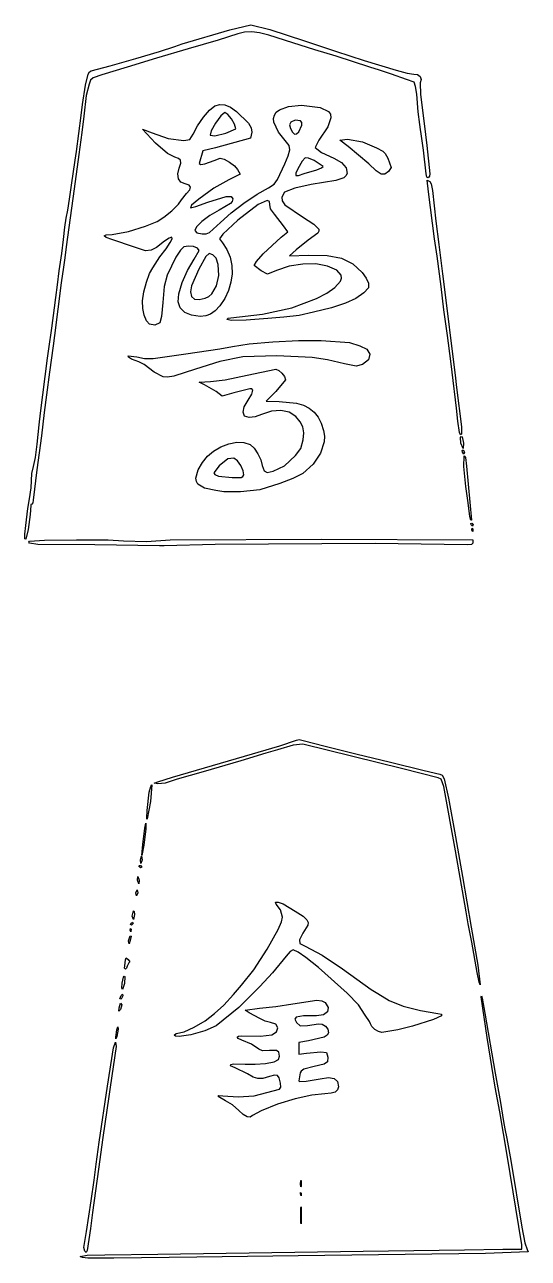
# Model space of a CAD drawing. Extents: x 42 to 612, y 45 to 848.
# Drawn here: x 52.7 to 143.5, y 490.5 to 713 of the extents above; entities that cross this region are included whole.
import ezdxf

# ---------------------------------------------------------------- set-up
doc = ezdxf.new("R2010")
doc.units = 0
doc.layers.get('0').update_dxf_attribs({"linetype": 'CONTINUOUS'})

msp = doc.modelspace()

# ---------------------------------------------------------------- linework, layer by layer
at = {"color": 7}
for points in [[(52.690337, 621.109375), (52.890293, 622.696875), (53.264168, 625.771228), (53.533627, 627.519674), (53.855632, 629.459718), (53.990571, 632.050319), (54.254982, 633.298756), (54.657694, 634.925546), (54.947984, 637.38125), (55.314654, 640.820833), (55.569694, 642.9375), (55.968844, 646.244792), (56.798985, 652.859375), (57.037854, 654.579167), (57.587417, 658.283333), (58.060228, 661.950551), (58.324985, 663.814276), (58.600726, 666.100183), (58.894501, 668.647092), (59.395439, 671.777083), (59.6948, 674.290625), (59.952096, 676.531098), (60.19882, 678.136973), (60.453159, 679.600667), (60.750807, 681.556758), (61.125005, 684.0703), (61.816372, 688.578125), (62.048903, 690.165625), (62.854972, 696.647917), (63.104199, 698.632292), (63.690868, 702.123127), (64.165501, 704.116468), (64.398447, 704.532015), (64.685532, 704.708437), (68.130208, 705.622014), (72.760417, 706.916187), (76.99375, 708.180636), (79.782292, 709.115946), (81.105208, 709.576644), (89.69375, 712.098922), (93.456826, 713.044109), (96.896409, 712.157474), (103.1875, 710.139317), (108.74375, 708.273579), (113.903125, 706.578531), (119.681649, 704.814673), (121.705734, 704.277336), (122.916143, 704.124293), (123.560895, 704.069137), (124.014881, 703.710403), (124.194773, 703.166716), (124.017249, 702.556703), (124.077516, 700.437173), (124.739696, 695.189846), (125.248046, 691.223958), (125.792886, 686.136902), (125.716854, 685.682589), (125.487112, 685.417603), (125.225887, 685.528382), (125.126422, 686.139032), (124.645423, 690.430208), (124.236313, 693.340625), (124.104506, 694.134375), (123.955942, 695.060417), (123.695103, 697.309375), (123.401156, 700.484375), (123.206932, 701.892167), (122.931312, 702.676062), (121.557719, 703.178918), (118.857437, 704.096086), (116.709907, 704.85), (114.930595, 705.355632), (108.876042, 707.352823), (105.039583, 708.523824), (101.070833, 709.766892), (96.705208, 711.137947), (95.075218, 711.567441), (93.65003, 711.746346), (92.363368, 711.677348), (91.148958, 711.363134), (87.577083, 710.276215), (82.153125, 708.685638), (76.464583, 706.979523), (71.172917, 705.377076), (66.608854, 704.019129), (65.023074, 703.476829), (64.558333, 703.01005), (64.318494, 702.323229), (63.808196, 700.251094), (63.344332, 696.515625), (62.971741, 693.605208), (62.433356, 689.636458), (61.639593, 683.41875), (60.167726, 672.967708), (59.916449, 670.983333), (59.683444, 669.263542), (59.270741, 666.485417), (58.074581, 656.960417), (57.815456, 655.108333), (57.153498, 650.345833), (56.616161, 646.244792), (56.217936, 643.069792), (55.956084, 640.953125), (55.709886, 638.836458), (54.911136, 632.751042), (54.239769, 627.260938), (54.157329, 626.747067), (53.959384, 626.533333), (53.80448, 626.463781), (53.825518, 626.296558), (53.708559, 624.67146), (53.315357, 621.978055), (52.908118, 620.188992), (52.734412, 620.253334), (52.690337, 621.109375)], [(75.210099, 659.029191), (74.647522, 659.637389), (74.231417, 660.601494), (73.991221, 661.823451), (73.956373, 663.205202), (74.184003, 664.82258), (74.640055, 666.577815), (75.218179, 668.130715), (75.812026, 669.141085), (76.2, 669.832062), (77.059896, 671.138845), (78.184375, 672.604565), (78.936853, 673.715868), (79.323606, 674.404484), (79.255214, 674.687272), (78.77195, 674.553364), (77.91409, 673.991889), (76.464583, 672.835287), (75.528069, 672.348335), (74.48691, 672.225058), (72.485361, 672.918411), (68.423263, 674.299835), (67.363052, 674.647487), (67.020269, 674.923055), (67.393917, 675.111572), (68.483001, 675.198069), (71.414587, 675.74467), (74.480208, 676.660466), (76.596875, 677.54536), (77.810596, 678.284415), (79.25113, 679.453138), (80.456522, 680.640225), (80.96482, 681.434375), (81.874953, 682.579971), (82.455506, 683.253203), (82.610469, 683.751216), (82.336149, 684.100217), (81.628853, 684.326416), (80.878787, 684.647699), (80.447372, 685.251089), (80.345941, 686.105581), (80.585826, 687.180173), (80.834525, 688.048515), (80.80662, 688.59915), (80.461841, 688.927002), (79.759918, 689.126993), (78.465002, 689.782605), (76.299878, 691.692678), (73.92379, 694.195316), (75.716278, 693.524116), (78.588633, 692.505327), (81.381801, 692.15), (82.473941, 692.307964), (83.063178, 693.303324), (83.87078, 694.816348), (84.943588, 696.362149), (86.055724, 697.647992), (86.981308, 698.381144), (87.905368, 698.666293), (88.822062, 698.606058), (89.803742, 698.181983), (90.922758, 697.375608), (93.058448, 695.285345), (93.521597, 694.451607), (93.6625, 693.648775), (93.446677, 692.577011), (87.102389, 690.842953), (84.844483, 690.264196), (84.1375, 687.999555), (84.450732, 687.84487), (85.202621, 687.92033), (86.895525, 688.540626), (87.957549, 688.975), (88.698301, 688.764809), (89.631083, 688.241073), (90.513617, 687.564049), (91.103627, 686.893994), (91.587463, 686.076709), (89.516127, 685.057492), (86.808693, 683.57267), (84.083671, 681.566667), (82.781376, 680.458498), (82.576596, 680.015176), (83.535685, 680.215308), (85.725, 681.0375), (89.06487, 682.059871), (89.928456, 682.02929), (90.218866, 681.632812), (90.14087, 681.160318), (89.809959, 680.749619), (87.750229, 679.582863), (86.065441, 678.607336), (84.641717, 677.550207), (83.681108, 676.583019), (83.385663, 675.877313), (83.733541, 675.509827), (84.695787, 675.334113), (85.432496, 675.313673), (86.025587, 675.519019), (88.003078, 677.35319), (89.909127, 679.074013), (92.231311, 680.867947), (94.600984, 682.468298), (96.649498, 683.608369), (97.72352, 684.274113), (98.307586, 685.133337), (99.620067, 687.962532), (100.248279, 689.406413), (100.496851, 690.451735), (100.374948, 691.23047), (99.891734, 691.87459), (98.462209, 693.638599), (97.632888, 695.450026), (97.576486, 696.132986), (97.728158, 696.737549), (98.081487, 697.259811), (98.630052, 697.69587), (100.287219, 698.293763), (102.648308, 698.5), (105.991925, 698.084096), (107.475267, 697.365726), (107.833495, 696.871412), (107.934993, 696.259567), (107.364507, 694.600945), (105.75721, 692.225189), (105.095752, 690.891483), (106.21649, 689.989993), (108.448173, 688.944972), (109.86009, 688.172749), (110.689963, 687.203059), (110.845618, 686.218666), (110.641808, 685.778068), (110.234878, 685.402331), (108.829381, 684.9136), (104.378125, 684.188878), (101.42524, 683.55354), (99.575437, 682.84372), (99.098716, 681.918182), (99.11156, 681.245567), (99.620669, 680.538513), (102.812752, 678.365843), (104.823735, 677.030101), (105.732345, 676.176374), (105.780557, 675.812214), (105.570615, 675.45146), (103.826895, 674.158333), (101.669969, 672.427993), (100.489507, 671.35911), (103.899533, 671.465357), (107.274848, 671.397206), (109.857891, 670.902195), (111.883286, 669.904318), (113.585659, 668.327568), (114.309921, 667.302161), (114.716475, 666.396181), (114.692847, 665.561609), (113.870788, 664.673653), (112.431825, 663.651486), (110.541284, 662.766125), (108.050027, 661.959997), (104.808917, 661.175531), (102.223731, 660.554424), (99.44459, 660.252307), (96.568612, 660.002297), (92.633107, 659.729853), (89.969942, 659.657992), (89.164583, 659.84138), (89.378317, 660.060111), (89.892188, 660.173093), (95.607386, 660.790364), (100.876475, 661.970817), (105.344236, 663.611529), (107.166612, 664.57232), (108.655448, 665.60958), (109.666025, 666.781318), (109.831016, 667.333682), (109.772057, 667.855083), (108.99103, 668.779115), (107.340434, 669.501656), (105.217971, 669.863403), (102.836458, 669.839778), (100.394363, 669.447879), (98.090149, 668.7048), (96.50268, 668.036642), (95.351066, 668.647573), (94.074321, 669.584582), (94.501209, 670.303109), (95.718755, 671.670596), (98.96208, 674.71203), (100.137899, 675.662603), (99.402522, 676.773832), (97.735483, 678.865969), (97.0267, 679.792327), (96.907128, 680.574479), (96.881549, 681.164581), (96.431722, 681.302083), (94.823902, 680.611029), (91.143735, 677.759348), (88.423591, 675.235198), (87.814891, 674.408129), (88.365222, 673.708499), (89.172178, 672.452014), (89.727982, 671.077935), (90.034129, 669.62086), (90.092115, 668.115384), (89.903433, 666.596105), (89.469578, 665.09762), (88.792046, 663.654525), (87.872332, 662.301418), (87.050183, 661.407913), (86.236504, 660.82114), (85.359925, 660.502885), (84.349077, 660.414933), (82.811388, 660.611758), (81.59558, 661.134252), (80.756755, 661.946617), (80.350011, 663.013057), (80.477674, 664.492298), (81.090931, 666.507511), (82.056878, 668.704226), (83.242613, 670.727976), (84.1375, 672.290563), (83.847758, 672.707346), (83.13536, 672.991583), (82.23555, 673.087764), (81.383571, 672.940382), (80.774737, 672.342292), (79.956423, 671.092413), (78.405498, 667.856421), (77.865856, 665.787455), (77.606991, 662.913542), (77.395933, 660.361324), (77.050151, 659.275521), (76.180833, 658.837514), (75.210099, 659.029191)], [(89.00442, 693.483548), (90.752083, 694.264849), (90.525216, 695.075977), (89.983407, 696.037493), (89.334849, 696.840743), (88.787735, 697.177075), (88.065188, 696.594509), (87.108403, 695.284554), (86.338677, 693.903791), (86.177308, 693.108802), (87.017058, 692.980466), (89.00442, 693.483548)], [(102.163692, 693.695016), (102.7134, 694.896444), (102.698832, 695.416652), (102.465177, 695.708619), (101.48954, 695.831034), (100.702668, 695.448206), (100.434826, 694.98241), (100.612239, 694.323727), (100.987779, 693.620847), (101.350718, 693.290204), (101.73228, 693.319145), (102.163692, 693.695016)], [(114.741261, 687.926215), (111.070316, 691.035117), (109.548962, 692.216146), (110.899398, 692.414583), (113.611172, 691.911238), (116.152083, 690.823652), (117.283555, 690.2143), (117.70893, 689.786192), (118.208519, 688.948853), (118.797917, 687.27428), (118.334896, 686.542683), (117.633046, 686.056542), (116.974592, 686.057928), (116.09788, 686.647574), (114.741261, 687.926215)], [(103.115999, 686.170546), (105.379996, 686.869102), (106.246374, 687.184923), (106.550942, 687.483634), (104.92972, 688.522565), (103.905228, 688.98724), (103.263865, 688.992814), (102.719511, 688.396816), (101.986043, 687.056771), (101.606421, 686.231227), (101.624686, 685.842475), (102.106119, 685.839314), (103.115999, 686.170546)], [(131.11217, 639.462859), (130.844615, 641.517217), (130.605334, 643.863542), (129.774926, 650.345833), (129.536587, 652.330208), (128.96088, 656.960417), (128.311143, 661.590625), (127.795547, 665.823958), (127.119142, 671.247917), (126.630872, 674.422917), (125.533838, 682.887268), (125.293549, 684.975492), (125.769309, 684.774917), (126.025883, 684.303808), (126.265139, 683.15371), (126.880355, 677.597917), (127.418018, 673.364583), (128.067372, 668.072917), (128.962023, 660.929167), (129.638343, 655.505208), (130.332448, 649.816667), (130.57991, 647.567708), (131.493085, 640.484072), (131.491439, 639.142489), (131.328478, 639.039888), (131.11217, 639.462859)], [(85.26276, 663.723606), (85.889401, 663.996283), (86.448553, 664.477715), (87.308881, 665.924198), (87.732727, 667.777763), (87.609071, 669.753119), (87.213496, 670.941263), (86.612434, 671.533164), (85.954871, 671.738251), (85.395149, 671.241688), (84.105353, 668.946219), (82.805199, 665.930048), (82.593605, 664.822587), (82.776, 663.98525), (83.30607, 663.503768), (84.1375, 663.46387), (85.26276, 663.723606)], [(77.656539, 649.483106), (76.048745, 650.364334), (74.231881, 651.723916), (73.305839, 652.209003), (71.989191, 652.707405), (71.438799, 653.076872), (71.332826, 653.317289), (72.892708, 653.103824), (74.297132, 652.824111), (75.89059, 652.800614), (81.75625, 653.653125), (87.901198, 654.579167), (90.20556, 654.953155), (93.204721, 655.449033), (97.474291, 655.847076), (102.101613, 656.082322), (106.174032, 656.089805), (111.257292, 655.682585), (113.17659, 655.127304), (114.427372, 654.48379), (114.941064, 653.566586), (114.688809, 652.585238), (113.641754, 651.749289), (112.510593, 651.448577), (110.394597, 651.875734), (107.326572, 652.561073), (104.531001, 652.996393), (98.162467, 653.303081), (92.054966, 653.139278), (87.869185, 652.275707), (83.476042, 650.87082), (79.586818, 649.604907), (78.457628, 649.420266), (77.656539, 649.483106)], [(88.635417, 628.725962), (87.180208, 628.992794), (85.13188, 629.390391), (83.939552, 630.117158), (83.654645, 630.615341), (83.572048, 631.209451), (83.998189, 632.703628), (84.761984, 634.05579), (85.667668, 635.172197), (86.75509, 636.093591), (88.064094, 636.860709), (89.534304, 637.436039), (90.938377, 637.699405), (92.227266, 637.646968), (93.351919, 637.274887), (94.077158, 636.643265), (94.775326, 635.634577), (95.30181, 634.501706), (95.511998, 633.497537), (95.916258, 632.519452), (96.457062, 632.249911), (97.525126, 632.481087), (99.537203, 633.44341), (101.543853, 635.285168), (102.515078, 636.597951), (102.938075, 638.141954), (103.047203, 639.423272), (102.88513, 640.469272), (102.41304, 641.400876), (101.592118, 642.339013), (100.370171, 643.131881), (98.871093, 643.458491), (97.189569, 643.313435), (95.420286, 642.691305), (94.270542, 642.283758), (93.213515, 642.193095), (92.354173, 642.395977), (92.126001, 643.114242), (92.276304, 644.064886), (93.01299, 645.300229), (93.675101, 646.397893), (93.818594, 647.071932), (93.671639, 647.326639), (93.27581, 647.365934), (90.406037, 646.623199), (88.3402, 646.044793), (87.231037, 646.841268), (85.129688, 648.05224), (84.1375, 648.563997), (86.188021, 648.688642), (88.855563, 648.973539), (92.809597, 649.795526), (97.98536, 650.875), (98.519729, 650.669872), (99.097051, 650.169032), (99.558724, 649.544298), (99.746149, 648.967486), (98.007593, 646.858334), (96.270802, 645.090653), (98.604911, 645.07954), (101.736543, 644.782193), (102.977449, 644.406489), (104.024471, 643.864481), (104.894647, 643.144955), (105.605018, 642.2367), (106.172625, 641.128501), (106.614508, 639.809146), (106.768913, 638.821183), (106.722348, 637.79366), (106.071265, 635.712179), (104.751169, 633.749185), (102.851971, 632.08916), (101.064535, 631.176146), (98.689583, 630.284781), (95.117708, 629.141887), (91.63249, 628.742029), (88.635417, 628.725909)], [(131.37801, 637.540582), (131.327729, 638.5424), (131.427346, 638.749654), (131.595109, 638.682127), (131.875828, 637.528828), (131.803934, 636.5875), (131.37801, 637.540582)], [(92.200722, 631.80431), (92.124967, 632.546267), (91.683818, 633.505749), (91.060039, 634.369798), (90.43639, 634.825454), (89.362981, 634.699989), (87.753198, 633.422544), (86.783333, 632.213144), (87.006032, 631.868216), (87.656479, 631.600164), (90.134715, 631.322821), (91.746734, 631.36612), (92.052318, 631.520435), (92.200722, 631.80431)], [(131.666819, 635.926042), (131.634543, 636.206335), (131.770803, 636.322917), (132.027083, 635.926042), (131.923099, 635.529167), (131.666819, 635.926042)], [(133.008732, 624.284375), (132.682335, 626.797917), (132.280184, 629.708333), (131.891849, 633.308863), (131.977381, 635.264583), (132.219756, 634.933854), (132.374246, 633.4125), (133.281386, 623.667552), (133.160402, 623.666619), (133.008732, 624.284375)], [(133.217708, 622.829167), (133.184529, 623.016029), (133.334384, 623.09375), (133.614583, 622.829167), (133.497907, 622.564583), (133.217708, 622.829167)], [(133.370889, 621.9258), (133.423904, 622.200467), (133.53074, 622.085661), (133.509864, 621.578534), (133.370899, 621.9258)], [(76.99375, 619.026072), (65.363233, 619.19866), (55.081218, 619.268292), (53.583741, 619.478613), (53.43334, 619.645159), (53.562766, 619.859298), (56.284529, 620.03157), (62.015517, 620.106062), (67.757145, 620.072167), (70.510829, 619.919279), (74.662218, 619.807724), (78.911529, 620.091655), (106.265173, 620.220411), (133.537079, 620.084511), (133.512631, 619.50555), (133.276956, 619.2772), (132.570199, 619.171438), (128.386716, 619.263668), (115.887511, 619.423027), (87.077143, 619.233995), (77.853656, 619.001625), (76.993761, 619.026231)], [(134.311435, 542.033222), (133.327883, 547.518034), (132.703004, 550.825326), (132.314979, 552.979167), (130.430299, 563.959375), (128.283544, 575.590964), (127.811149, 576.92367), (127.294145, 577.138853), (120.914583, 578.747969), (102.857435, 583.256575), (101.109459, 583.019039), (98.292708, 582.22814), (96.176042, 581.590838), (91.65444, 580.245881), (84.907565, 578.24833), (80.16875, 576.898929), (78.011057, 576.219638), (76.68814, 576.057871), (76.067708, 576.161218), (76.729167, 576.447073), (79.375, 577.291491), (92.339583, 581.052279), (98.689583, 582.923438), (101.752887, 583.960288), (102.215564, 584.043975), (102.943512, 583.910652), (106.891667, 582.881502), (112.447917, 581.474686), (118.665625, 579.959417), (124.751042, 578.449361), (127.560795, 577.805153), (127.997867, 577.621068), (128.365886, 576.946455), (129.127245, 573.484375), (130.200127, 567.53125), (131.657048, 559.329167), (133.225212, 550.201042), (134.40736, 543.326082), (134.878826, 539.78847), (134.681787, 540.296553), (134.311435, 542.033222)], [(74.76399, 571.235417), (75.16492, 574.53914), (75.418537, 575.56908), (75.649344, 575.878907), (75.366298, 572.898773), (74.766792, 569.764982), (74.716801, 569.719312), (74.701444, 569.954059), (74.76399, 571.235417)], [(73.980135, 565.15), (74.338937, 568.060417), (74.558335, 568.986458), (74.569156, 567.928125), (74.210352, 565.017708), (73.840726, 563.165625), (73.980133, 565.15)], [(73.289583, 561.19686), (73.367305, 561.34672), (73.554167, 561.313542), (73.81875, 561.033348), (73.554167, 560.916667), (73.289583, 561.19686)], [(73.554167, 562.371875), (73.78206, 563.033333), (73.883507, 562.371875), (73.655613, 561.710417), (73.554167, 562.371875)], [(73.025, 558.667708), (73.126447, 559.329167), (73.35434, 558.667708), (73.252894, 558.00625), (73.025, 558.667708)], [(72.760417, 556.41875), (73.00023, 556.947917), (73.101663, 556.41875), (72.86185, 555.889583), (72.760417, 556.41875)], [(79.639583, 530.741096), (80.027211, 531.01875), (81.435973, 531.335219), (83.290475, 532.161376), (85.235448, 533.312351), (86.915625, 534.603272), (88.635417, 536.142274), (90.355208, 538.033066), (91.810417, 539.746984), (94.032412, 542.510003), (96.460755, 546.231643), (98.416012, 549.784414), (99.003911, 551.145131), (99.21875, 552.040822), (98.858279, 553.337793), (98.051123, 554.353836), (97.958664, 554.717691), (98.440067, 554.731069), (99.322736, 554.407166), (101.477265, 553.117888), (102.937082, 552.185417), (103.594273, 551.545972), (103.813917, 551.052021), (103.78388, 550.541716), (102.876384, 549.142708), (102.263131, 547.928747), (102.308996, 547.282), (103.265975, 546.796066), (106.346246, 545.186235), (110.015414, 542.678673), (115.187968, 538.965352), (116.378593, 538.220814), (118.414026, 536.984019), (120.947704, 535.931295), (124.084062, 535.162634), (127.227878, 534.633011), (127.855658, 534.489399), (127.906649, 534.230772), (126.412032, 533.546632), (122.634375, 532.324257), (119.982299, 531.673981), (117.13822, 531.225099), (116.497896, 531.371664), (115.830763, 531.761726), (115.30624, 532.267855), (115.09375, 532.762619), (114.895313, 533.179523), (114.115792, 534.353744), (112.886104, 536.208013), (110.872942, 538.271376), (105.678317, 542.925), (103.413213, 544.710938), (102.019546, 545.691963), (101.134622, 546.1), (100.55371, 545.797932), (99.872408, 544.975521), (97.371376, 541.998958), (95.099232, 539.485417), (91.300782, 535.738371), (87.242618, 532.390244), (85.177562, 531.486874), (82.661473, 530.789303), (80.535197, 530.479916), (79.881004, 530.527786), (79.639583, 530.741096)], [(72.098958, 552.188645), (72.297396, 553.133498), (72.437542, 553.03212), (72.495833, 552.509716), (72.297396, 551.564836), (72.098958, 552.188645)], [(71.722972, 549.693994), (71.775987, 549.968661), (71.882823, 549.853855), (71.861947, 549.346729), (71.722983, 549.693994)], [(71.834375, 550.8625), (72.114574, 551.127083), (72.23125, 550.8625), (71.951051, 550.597917), (71.801196, 550.675638), (71.834375, 550.8625)], [(71.4375, 547.760075), (71.712688, 548.620103), (71.872212, 548.556501), (71.807761, 548.040401), (71.531307, 547.20908), (71.4375, 547.760075)], [(70.741569, 543.255729), (70.904722, 544.332954), (70.973967, 544.679522), (71.368991, 544.35412), (71.647888, 543.974364), (71.501283, 543.783996), (71.172917, 543.167438), (71.086131, 542.809278), (70.877475, 542.660311), (70.707152, 542.824022), (70.741569, 543.255623)], [(70.280567, 540.080597), (70.509527, 541.198243), (70.616873, 541.367484), (70.733523, 541.315328), (70.697358, 540.0484), (70.34825, 538.956118), (70.228802, 539.284796), (70.280567, 540.080597)], [(64.095313, 490.485192), (63.114287, 490.615324), (62.70625, 490.815921), (63.943645, 490.998996), (67.138021, 491.075054), (76.729167, 491.203774), (113.770833, 491.742042), (132.027083, 491.983025), (138.972396, 492.10632), (142.345833, 492.125), (142.345833, 492.882238), (139.709774, 509.091036), (138.371905, 516.863542), (137.580822, 521.361458), (136.095269, 530.279478), (135.056597, 537.620236), (135.074836, 537.839391), (135.198943, 537.390607), (135.722765, 534.718065), (137.578886, 523.875), (138.492241, 518.583333), (139.067355, 515.14375), (139.318212, 513.801492), (139.667549, 512.081701), (140.357643, 508.132292), (142.377769, 496.09375), (142.91789, 493.273493), (143.337433, 492.042582), (143.540038, 491.601628), (135.795411, 491.351094), (101.996875, 490.932814), (83.740625, 490.65987), (68.791667, 490.45786), (64.095313, 490.485192)], [(69.74568, 535.643005), (69.960858, 536.475077), (70.196017, 536.215246), (69.976003, 535.343947), (69.688476, 535.056318), (69.74568, 535.643005)], [(69.854051, 537.286994), (70.114583, 537.897917), (70.326427, 538.145501), (70.375116, 537.847381), (70.114583, 537.236458), (69.854051, 537.286994)], [(91.335087, 517.129765), (90.203736, 518.152929), (88.93135, 518.884826), (87.614339, 519.669077), (87.738738, 519.834707), (88.436979, 519.757686), (91.171538, 519.605131), (94.059375, 519.78732), (98.669464, 520.952148), (98.867053, 521.333551), (98.820856, 522.067578), (98.600252, 523.004422), (98.293319, 523.456469), (97.752074, 523.512335), (96.828533, 523.260638), (95.628108, 522.926298), (94.738439, 522.876026), (93.901641, 523.142044), (92.859828, 523.756573), (90.680432, 524.84909), (89.816694, 525.213051), (89.866754, 525.440079), (90.342489, 525.565876), (92.471875, 525.502955), (94.242153, 525.469883), (96.126377, 525.634539), (97.682411, 525.9369), (98.468119, 526.316945), (98.675625, 526.944306), (98.531572, 527.683069), (98.107711, 527.982865), (96.863016, 527.936963), (95.592434, 527.89797), (94.957569, 528.173976), (93.609934, 529.075309), (91.840629, 529.823706), (91.213875, 530.092084), (91.014464, 530.349156), (91.238773, 530.53102), (91.883177, 530.573774), (95.215893, 530.520649), (97.264905, 530.764247), (98.136671, 531.332404), (98.371233, 532.072728), (97.99493, 532.72623), (97.034099, 533.033923), (96.092986, 533.260125), (95.096055, 533.754674), (93.199794, 534.739691), (92.462757, 535.23732), (95.042133, 535.617208), (98.009152, 535.882387), (101.070833, 536.397518), (105.374052, 537.032481), (106.311723, 536.944837), (106.864565, 536.602093), (107.415909, 535.695346), (107.289611, 534.903667), (106.571918, 534.36319), (105.349077, 534.210048), (103.009962, 534.210194), (101.638238, 533.958403), (101.438896, 533.636703), (101.750974, 533.01175), (102.366724, 532.42126), (103.697111, 532.468905), (105.712493, 532.773096), (106.362603, 532.719011), (106.970568, 532.348076), (107.393698, 531.788993), (107.489305, 531.170462), (107.274688, 530.698909), (106.725049, 530.343484), (103.915104, 529.688451), (102.129167, 529.371322), (102.129167, 528.318121), (102.129167, 527.264921), (103.518229, 527.479842), (106.097917, 527.703124), (107.14531, 527.586949), (107.368406, 526.757053), (107.3065, 525.917077), (106.706948, 525.511025), (104.907292, 525.056365), (103.054259, 524.57139), (102.561657, 524.256957), (102.390138, 523.909052), (102.219326, 522.853523), (102.149586, 522.499972), (102.261649, 522.333375), (103.479708, 522.399472), (105.965625, 522.819339), (107.513056, 523.068086), (108.535419, 522.931797), (109.099708, 522.381483), (109.272917, 521.388155), (109.139386, 520.829383), (108.714336, 520.451596), (107.961075, 520.236329), (106.842915, 520.165118), (104.470558, 519.907622), (101.463871, 519.230011), (98.268784, 518.251386), (95.331232, 517.090845), (93.794265, 516.201237), (93.389862, 515.917817), (92.8023, 515.994296), (92.095927, 516.406378), (91.335087, 517.129765)], [(69.113927, 530.357292), (69.320833, 531.680208), (69.490659, 532.236525), (69.52774, 531.8125), (69.320833, 530.489583), (69.153683, 530.073572), (69.113927, 530.357292)], [(63.566363, 491.759478), (63.357998, 492.423979), (63.868176, 495.303016), (64.690218, 500.85625), (65.212574, 504.560417), (65.613976, 507.470833), (66.155919, 511.439583), (67.606611, 521.49375), (68.685085, 528.439063), (69.072892, 529.43125), (69.182739, 528.703646), (68.092548, 521.361458), (67.881056, 519.641667), (66.805035, 512.233333), (66.011121, 506.544792), (64.946623, 498.739583), (64.550758, 495.829167), (63.96553, 491.853058), (63.783747, 491.490697), (63.566363, 491.759478)], [(102.460473, 503.898958), (102.492071, 504.511297), (102.57554, 504.497366), (102.580885, 503.439033), (102.49805, 503.327286), (102.460478, 503.898958)], [(102.414639, 502.068915), (102.467654, 502.343582), (102.57449, 502.228776), (102.553614, 501.721649), (102.414649, 502.068915)], [(102.489132, 498.210417), (102.518242, 499.616429), (102.549751, 499.756834), (102.588229, 499.467188), (102.588229, 496.953646), (102.549751, 496.663999), (102.518242, 496.804404), (102.489132, 498.210417)]]:
    msp.add_lwpolyline(points, close=True, dxfattribs=at)

doc.saveas('drawing.dxf')
